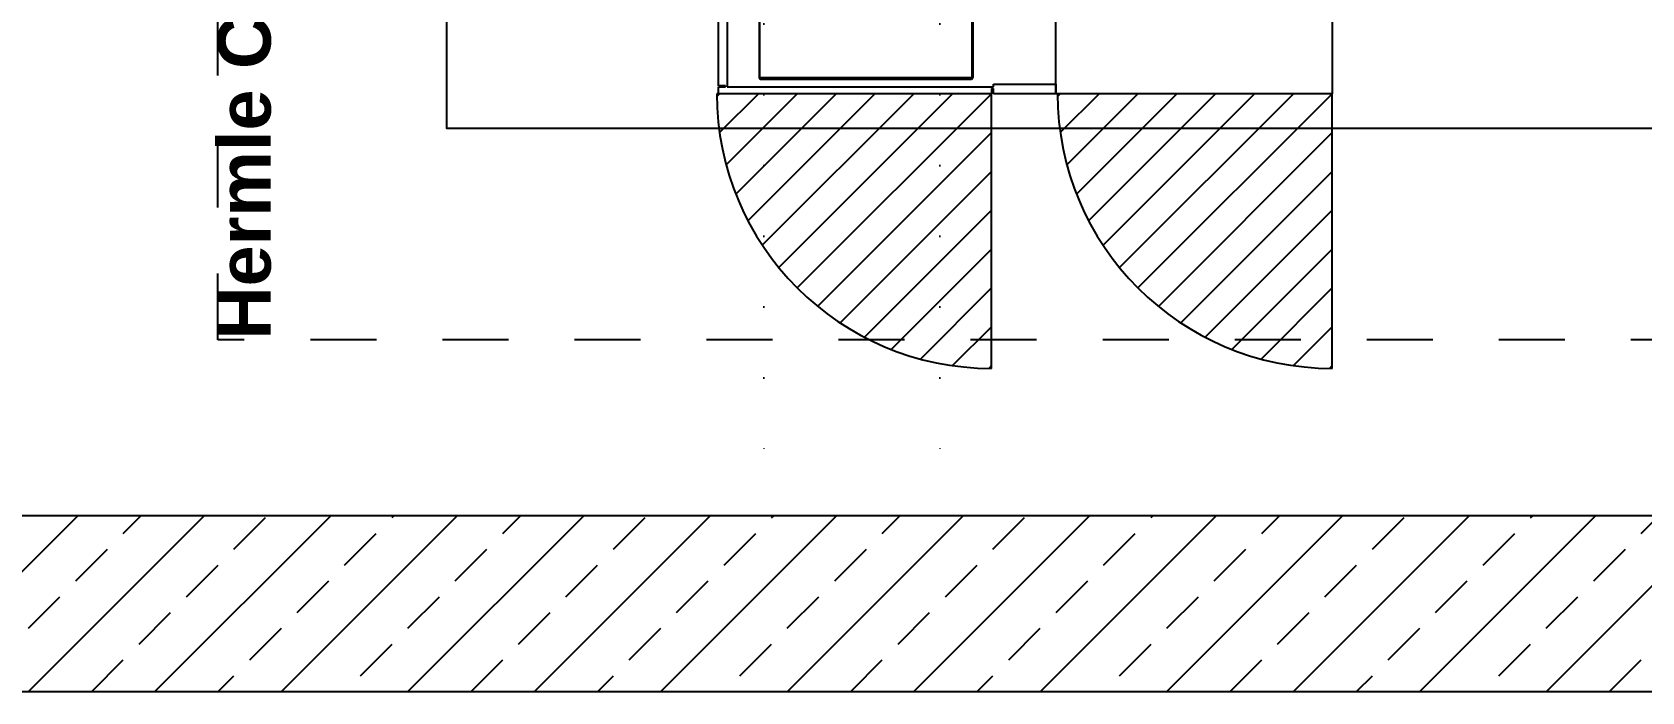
# Model space of a CAD drawing. Header units: centimetres. Extents: x 405564 to 502064, y 46284 to 60634.
# Drawn here: x 486577 to 487034.1, y 51832.6 to 52019.9 of the extents above; entities that cross this region are included whole.
import ezdxf
from ezdxf.lldxf.tags import DXFTag

# ---------------------------------------------------------------- set-up
doc = ezdxf.new("R2010")
doc.units = ezdxf.units.CM
for name, pattern in [('3+1_3b$0$DASHED', [0.25, 0.125, -0.125]), ('ACAD_ISO07W100', [3, 0, -3]), ('DOT', [0.25, 0, -0.25])]:
    doc.linetypes.add(name, pattern=pattern)
doc.layers.get('0').update_dxf_attribs({"color": 8, "lineweight": 9})
doc.layers.add('0-KRCN-MİMARİ-220526', color=8, linetype='Continuous', lineweight=9)
for name, color, linetype in [('AS_DOS_TERAS_UST', 8, 'ACAD_ISO07W100'), ('AS_TA_BETONARME', 5, 'Continuous'), ('AS_TA_TARAMA', 8, 'Continuous'), ('AS_TEFR_CIHAZ', 8, 'Continuous')]:
    doc.layers.add(name, color=color, linetype=linetype)
doc.styles.add('Kalin02', font='arialbd.ttf')
tags = doc.linetypes.add('PHANTOM', pattern=[50.5, 18, -6.5, 6.5, -6.5, 6.5, -6.5]).pattern_tags.tags
tags[14:15] = [DXFTag(74, 4), DXFTag(75, 0), DXFTag(340, '0'), DXFTag(46, 0.0), DXFTag(50, 0.0), DXFTag(44, 0.0), DXFTag(45, 0.0)]
tags[12:13] = [DXFTag(74, 4), DXFTag(75, 0), DXFTag(340, '0'), DXFTag(46, 0.0), DXFTag(50, 0.0), DXFTag(44, 0.0), DXFTag(45, 0.0)]
tags[10:11] = [DXFTag(74, 4), DXFTag(75, 0), DXFTag(340, '0'), DXFTag(46, 0.0), DXFTag(50, 0.0), DXFTag(44, 0.0), DXFTag(45, 0.0)]
tags[8:9] = [DXFTag(74, 4), DXFTag(75, 0), DXFTag(340, '0'), DXFTag(46, 0.0), DXFTag(50, 0.0), DXFTag(44, 0.0), DXFTag(45, 0.0)]
tags[6:7] = [DXFTag(74, 4), DXFTag(75, 0), DXFTag(340, '0'), DXFTag(46, 0.0), DXFTag(50, 0.0), DXFTag(44, 0.0), DXFTag(45, 0.0)]
tags[4:5] = [DXFTag(74, 4), DXFTag(75, 0), DXFTag(340, '0'), DXFTag(46, 0.0), DXFTag(50, 0.0), DXFTag(44, 0.0), DXFTag(45, 0.0)]

# ---------------------------------------------------------------- blocks, each defined once
blk = doc.blocks.new('HermleC42')
at = {"layer": 'AS_TEFR_CIHAZ', "linetype": 'Continuous', "ltscale": 0.075}
for p, q in [((234645.47, -42078.42), (234625.28, -42058.23)), ((234645.47, -42067.39), (234634.44, -42056.36)), ((234645.47, -42056.36), (234644.69, -42055.58)), ((234645.47, -42056.02), (234647.47, -42056.02)), ((234645.47, -42133.57), (234645.47, -42056.02)), ((234647.47, -42056.02), (234647.47, -42058.02)), ((234647.67, -42058.02), (234647.47, -42058.02)), ((234745.31, -42058.52), (234647.47, -42058.52)), ((234647.47, -42058.52), (234647.47, -42134.17)), ((234647.67, -42058.02), (234647.67, -42056.02)), ((234647.67, -42056.02), (234743.67, -42056.02)), ((234645.47, -42100.48), (234609.4, -42064.41)), ((234645.47, -42089.45), (234616.98, -42060.96)), ((234645.47, -42111.51), (234602.46, -42068.5)), ((234649.72, -42067.9), (234649.57, -42067.9)), ((234649.57, -42067.9), (234649.57, -42127.9)), ((234649.72, -42127.9), (234649.72, -42067.9)), ((234649.72, -42067.9), (234649.72, -42071.4)), ((234649.87, -42067.9), (234649.87, -42071.4)), ((234649.97, -42128.02), (234649.97, -42067.82)), ((234649.97, -42067.82), (234668.92, -42067.82)), ((234707.4, -42067.57), (234650.05, -42067.57)), ((234707.4, -42067.72), (234650.05, -42067.72)), ((234645.47, -42122.54), (234596.11, -42073.18)), ((234649.87, -42071.9), (234649.72, -42071.9)), ((234649.87, -42071.9), (234649.87, -42071.4)), ((234645.47, -42133.57), (234590.32, -42078.42)), ((234634.44, -42133.57), (234585.08, -42084.21)), ((234623.41, -42133.57), (234580.4, -42090.56)), ((234612.38, -42133.57), (234576.31, -42097.51)), ((234601.35, -42133.57), (234572.86, -42105.09)), ((234590.32, -42133.57), (234570.13, -42113.39)), ((234579.29, -42133.57), (234568.26, -42122.54)), ((234649.72, -42123.95), (234649.87, -42123.95)), ((234649.87, -42123.95), (234649.87, -42124.45)), ((234649.72, -42127.9), (234649.57, -42127.9)), ((234649.72, -42127.95), (234649.72, -42124.45)), ((234649.87, -42127.95), (234649.87, -42124.45)), ((234668.92, -42128.02), (234649.97, -42128.02)), ((234707.4, -42128.12), (234650.05, -42128.12)), ((234707.4, -42128.27), (234650.05, -42128.27)), ((234568.26, -42133.57), (234567.48, -42132.79)), ((234646.97, -42133.57), (234645.47, -42133.57)), ((234645.47, -42151.82), (234645.47, -42134.17)), ((234645.47, -42134.17), (234646.97, -42134.17)), ((234646.97, -42133.57), (234646.97, -42134.17)), ((234647.47, -42134.17), (234648.17, -42134.17)), ((234648.17, -42134.17), (234648.17, -42151.82)), ((234645.47, -42175.17), (234625.28, -42154.98)), ((234645.47, -42164.14), (234634.44, -42153.11)), ((234645.47, -42153.11), (234644.69, -42152.33)), ((234645.47, -42230.32), (234645.47, -42151.82)), ((234645.47, -42151.82), (234674.52, -42151.82)), ((234648.17, -42151.82), (234645.47, -42151.82)), ((234645.47, -42186.2), (234616.98, -42157.71)), ((234645.47, -42197.23), (234609.4, -42161.16)), ((234645.47, -42208.26), (234602.46, -42165.25)), ((234645.47, -42219.29), (234596.11, -42169.93)), ((234645.47, -42230.32), (234590.32, -42175.17)), ((234634.44, -42230.32), (234585.08, -42180.96)), ((234623.41, -42230.32), (234580.4, -42187.31)), ((234612.38, -42230.32), (234576.31, -42194.26)), ((234601.35, -42230.32), (234572.86, -42201.84)), ((234590.32, -42230.32), (234570.13, -42210.14)), ((234579.29, -42230.32), (234568.26, -42219.29)), ((234568.26, -42230.32), (234567.48, -42229.54)), ((234694.97, -42230.32), (234645.47, -42230.32))]:
    blk.add_line(p, q, dxfattribs=at)
at = {"layer": 'AS_TEFR_CIHAZ', "linetype": 'PHANTOM', "ltscale": 0.075}
for p, q in [((234645.47, -42133.57), (234645.47, -42055.57)), ((234567.47, -42133.57), (234645.47, -42133.57)), ((234645.47, -42230.32), (234645.47, -42152.32)), ((234567.47, -42230.32), (234645.47, -42230.32))]:
    blk.add_line(p, q, dxfattribs=at)
at = {"layer": 'AS_TEFR_CIHAZ', "color": 1, "linetype": '3+1_3b$0$DASHED', "ltscale": 150}
blk.add_lwpolyline([(234575.62, -42633.9), (234575.62, -41913.9), (235095.62, -41913.9), (235095.62, -42633.9), (234575.62, -42633.9)], dxfattribs=at)
at = {"layer": 'AS_TEFR_CIHAZ', "color": 1}
blk.add_lwpolyline([(234635.62, -42568.9), (234635.62, -41978.9), (235035.62, -41978.9), (235035.62, -42568.9), (234635.62, -42568.9)], dxfattribs=at)
at = {"layer": 'AS_TEFR_CIHAZ', "linetype": 'PHANTOM', "ltscale": 0.075}
for centre in [(234645.47, -42133.57), (234645.47, -42230.32)]:
    blk.add_arc(centre, 78, 90, 180, dxfattribs=at)
at = {"layer": 'AS_TEFR_CIHAZ', "linetype": 'Continuous', "ltscale": 0.075}
for centre, radius, start, end in [((234650.05, -42067.9), 0.325, 90, 180), ((234650.05, -42067.9), 0.175, 90, 180), ((234650.05, -42127.95), 0.325, 180, 270), ((234650.05, -42127.95), 0.175, 180, 270)]:
    blk.add_arc(centre, radius, start, end, dxfattribs=at)
at = {"layer": 'AS_TEFR_CIHAZ', "insert": (234575.62, -41913.9), "char_height": 15, "attachment_point": 1, "style": 'Kalin02'}
blk.add_mtext_dynamic_manual_height_columns('Hermle C42', width=588.2143, gutter_width=750, heights=[89.27], dxfattribs=at)
blk = doc.blocks.new('A1-Tefris-R01')
at = {"layer": 'AS_TEFR_CIHAZ', "rotation": 90}
blk.add_blockref('HermleC42', (-30983.9, -239425.62), dxfattribs=at)
blk = doc.blocks.new('A$C6A10306C')
at = {"layer": 'AS_TA_TARAMA'}
h = blk.add_hatch(dxfattribs=at)
h.set_pattern_fill('ANSI33', color=256, scale=4, angle=180)
h.set_pattern_definition([(225, (-115236.053, 63695.445), (17.9605122, -17.9605122), []), (225, (-115254.013, 63695.445), (17.9605122, -17.9605122), [12.7, -6.35])])
h.paths.add_polyline_path([(16785.68, -8751.45), (15985.68, -8751.45), (15985.68, -8801.45), (16785.68, -8801.45)])
at = {"layer": 'AS_DOS_TERAS_UST', "linetype": 'DOT', "ltscale": 80}
for p, q in [((16220.68, -8551.45), (16220.68, -8751.45)), ((16270.68, -8551.45), (16270.68, -8751.45))]:
    blk.add_line(p, q, dxfattribs=at)
at = {"layer": 'AS_TA_BETONARME'}
for p, q in [((16785.68, -8751.45), (15985.68, -8751.45)), ((16785.68, -8801.45), (15985.68, -8801.45))]:
    blk.add_line(p, q, dxfattribs=at)
blk.add_blockref('A1-Tefris-R01', (5135.68, -3851.45))

msp = doc.modelspace()

# ---------------------------------------------------------------- block references
at = {"layer": '0-KRCN-MİMARİ-220526'}
msp.add_blockref('A$C6A10306C', (470564.07, 60634.02), dxfattribs=at)

doc.saveas('drawing.dxf')
